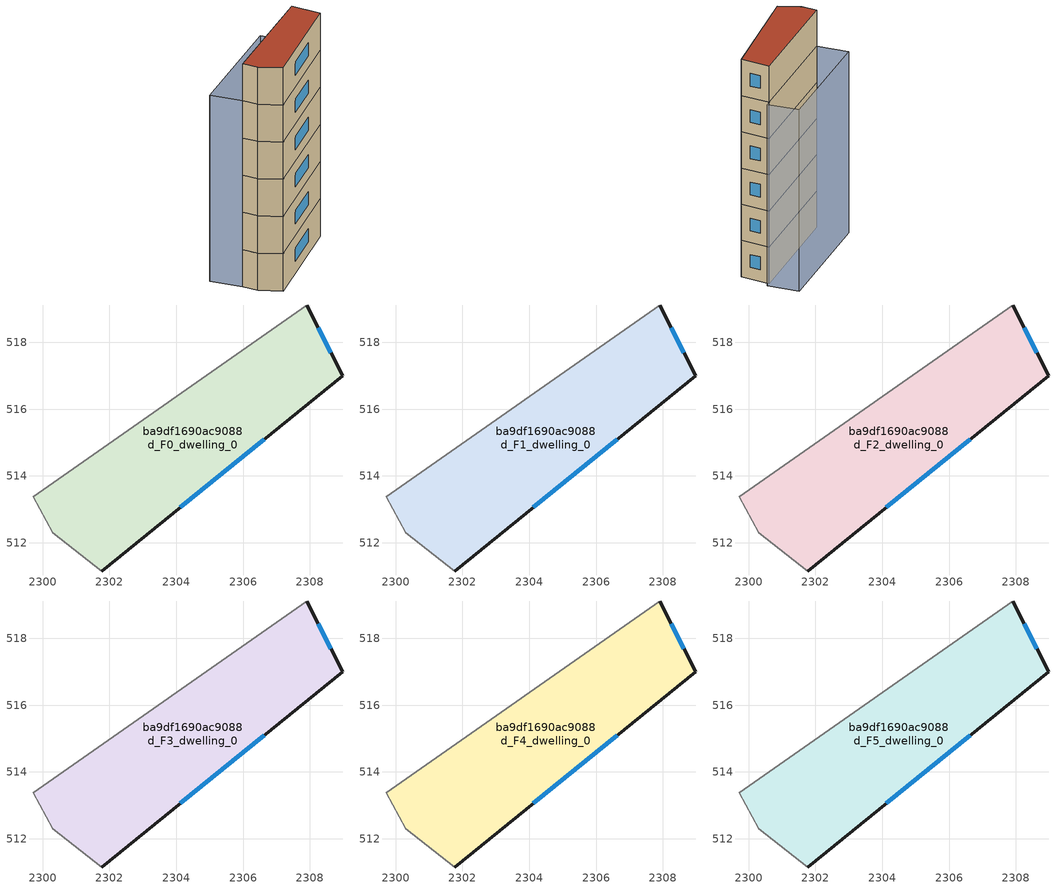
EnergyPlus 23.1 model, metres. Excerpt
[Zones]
ba9df1690ac9088d_F0_dwelling_0
 floor ground (EU_floor_Construction): 2307.91,519.12 2308.98,517 2301.77,511.16 2300.31,512.3 2299.72,513.38 z0
 wall outside (EU_wall_Construction): 2301.77,511.16 2308.98,517 2307.91,519.12 z0:3
 wall adiabatic (EU_wall_Construction): 2307.91,519.12 2299.72,513.38 2300.31,512.3 2301.77,511.16 z0:3
 window (EU_Window_Construction): 2304.11,513.06 2306.63,515.1 / 2308.63,517.69 2308.26,518.43 z0.98:2.02
ba9df1690ac9088d_F1_dwelling_0
 floor to ba9df1690ac9088d_F0_dwelling_0 (EU_floor_Construction): 2307.91,519.12 2308.98,517 2301.77,511.16 2300.31,512.3 2299.72,513.38 z3
 wall outside (EU_wall_Construction): 2301.77,511.16 2308.98,517 2307.91,519.12 z3:6
 wall adiabatic (EU_wall_Construction): 2307.91,519.12 2299.72,513.38 2300.31,512.3 2301.77,511.16 z3:6
 window (EU_Window_Construction): 2304.11,513.06 2306.63,515.1 / 2308.63,517.69 2308.26,518.43 z3.98:5.02
ba9df1690ac9088d_F2_dwelling_0
 floor to ba9df1690ac9088d_F1_dwelling_0 (EU_floor_Construction): 2307.91,519.12 2308.98,517 2301.77,511.16 2300.31,512.3 2299.72,513.38 z6
 wall outside (EU_wall_Construction): 2301.77,511.16 2308.98,517 2307.91,519.12 z6:9
 wall adiabatic (EU_wall_Construction): 2307.91,519.12 2299.72,513.38 2300.31,512.3 2301.77,511.16 z6:9
 window (EU_Window_Construction): 2304.11,513.06 2306.63,515.1 / 2308.63,517.69 2308.26,518.43 z6.98:8.02
ba9df1690ac9088d_F3_dwelling_0
 floor to ba9df1690ac9088d_F2_dwelling_0 (EU_floor_Construction): 2307.91,519.12 2308.98,517 2301.77,511.16 2300.31,512.3 2299.72,513.38 z9
 wall outside (EU_wall_Construction): 2301.77,511.16 2308.98,517 2307.91,519.12 z9:12
 wall adiabatic (EU_wall_Construction): 2307.91,519.12 2299.72,513.38 2300.31,512.3 2301.77,511.16 z9:12
 window (EU_Window_Construction): 2304.11,513.06 2306.63,515.1 / 2308.63,517.69 2308.26,518.43 z9.98:11.02
ba9df1690ac9088d_F4_dwelling_0
 floor to ba9df1690ac9088d_F3_dwelling_0 (EU_floor_Construction): 2307.91,519.12 2308.98,517 2301.77,511.16 2300.31,512.3 2299.72,513.38 z12
 wall outside (EU_wall_Construction): 2301.77,511.16 2308.98,517 2307.91,519.12 z12:15
 wall adiabatic (EU_wall_Construction): 2307.91,519.12 2299.72,513.38 2300.31,512.3 2301.77,511.16 z12:15
 window (EU_Window_Construction): 2304.11,513.06 2306.63,515.1 / 2308.63,517.69 2308.26,518.43 z12.98:14.02
ba9df1690ac9088d_F5_dwelling_0
 floor to ba9df1690ac9088d_F4_dwelling_0 (EU_floor_Construction): 2307.91,519.12 2308.98,517 2301.77,511.16 2300.31,512.3 2299.72,513.38 z15
 wall outside (EU_wall_Construction): 2301.77,511.16 2308.98,517 2307.91,519.12 z15:18
 wall adiabatic (EU_wall_Construction): 2307.91,519.12 2299.72,513.38 2300.31,512.3 2301.77,511.16 z15:18
 window (EU_Window_Construction): 2304.11,513.06 2306.63,515.1 / 2308.63,517.69 2308.26,518.43 z15.98:17.02
 roof outside (EU_roof_Construction): 2308.98,517 2307.91,519.12 2299.72,513.38 2300.31,512.3 2301.77,511.16 z18
shading: 2308.2,519.33 2299.72,513.38 / 2299.72,513.38 2298.27,515.46 / 2298.27,515.46 2306.75,521.41 / 2306.75,521.41 2308.2,519.33 z0:15
[Building]
EU S2 Campaign: North Axis=0; Terrain=City; Solar Distribution=FullExterior
[Site:Location]
Bologna: Latitude=44.5; Longitude=11.25; Time Zone=1; Elevation=37
[SizingPeriod:WeatherFileDays]
AnnualSizingPeriod: Begin Month=1; Begin Day of Month=1; End Month=12; End Day of Month=31; Day of Week for Start Day=Monday; Use Weather File Daylight Saving Period=No; Use Weather File Rain and Snow Indicators=No
[MATERIAL]
EU_InternalMass_Material: Roughness=MediumRough; Thickness=0.1; Conductivity=1; Density=1800; Specific Heat=900; Thermal Absorptance=0.9; Solar Absorptance=0.7; Visible Absorptance=0.7
[MATERIAL:NOMASS] Roughness=MediumRough; Thermal Absorptance=0.9; Solar Absorptance=0.7; Visible Absorptance=0.7
Name | Thermal Resistance
EU_wall_NoMass | 0.905828
EU_roof_NoMass | 0.37593
EU_floor_NoMass | 0.67114
[WINDOWMATERIAL:SIMPLEGLAZINGSYSTEM]
EU_Window_SimpleGlazing: UFactor=4.52486; Solar Heat Gain Coefficient=0.85; Visible Transmittance=0.85
[CONSTRUCTION]
EU_wall_Construction: EU_wall_NoMass
EU_roof_Construction: EU_roof_NoMass
EU_floor_Construction: EU_floor_NoMass
EU_Window_Construction: EU_Window_SimpleGlazing
EU_InternalMass_Construction: EU_InternalMass_Material
[ZONE] Type=1; Multiplier=1; Ceiling Height=autocalculate; Floor Area=autocalculate; Part of Total Floor Area=Yes
Name | Volume
ba9df1690ac9088d_F0_dwelling_0 | 78.5559
ba9df1690ac9088d_F1_dwelling_0; ba9df1690ac9088d_F2_dwelling_0; ba9df1690ac9088d_F3_dwelling_0; ba9df1690ac9088d_F4_dwelling_0; ba9df1690ac9088d_F5_dwelling_0 | 78.5552
[INTERNALMASS] Construction=EU_InternalMass_Construction; Surface Area=26.185
Name | Zone or ZoneList
ba9df1690ac9088d_F0_dwelling_0_EU_InternalMass | ba9df1690ac9088d_F0_dwelling_0
ba9df1690ac9088d_F1_dwelling_0_EU_InternalMass | ba9df1690ac9088d_F1_dwelling_0
ba9df1690ac9088d_F2_dwelling_0_EU_InternalMass | ba9df1690ac9088d_F2_dwelling_0
ba9df1690ac9088d_F3_dwelling_0_EU_InternalMass | ba9df1690ac9088d_F3_dwelling_0
ba9df1690ac9088d_F4_dwelling_0_EU_InternalMass | ba9df1690ac9088d_F4_dwelling_0
ba9df1690ac9088d_F5_dwelling_0_EU_InternalMass | ba9df1690ac9088d_F5_dwelling_0
[OTHEREQUIPMENT] Fuel Type=Electricity; Design Level Calculation Method=Watts/Area; Power per Zone Floor Area=1; Fraction Latent=0; Fraction Radiant=0; Fraction Lost=0; Carbon Dioxide Generation Rate=0; EndUse Subcategory=EU_Step8_InternalGains
Name | Zone or ZoneList or Space or SpaceList | Schedule
EU_Step8_InternalGain_ba9df1690ac9088d_F0_dwelling_0_f000 | ba9df1690ac9088d_F0_dwelling_0 | EU_Step8_GainSchedule_ba9df1690ac9088d_F0_dwelling_0_f000
EU_Step8_InternalGain_ba9df1690ac9088d_F1_dwelling_0_f000 | ba9df1690ac9088d_F1_dwelling_0 | EU_Step8_GainSchedule_ba9df1690ac9088d_F1_dwelling_0_f000
EU_Step8_InternalGain_ba9df1690ac9088d_F2_dwelling_0_f000 | ba9df1690ac9088d_F2_dwelling_0 | EU_Step8_GainSchedule_ba9df1690ac9088d_F2_dwelling_0_f000
EU_Step8_InternalGain_ba9df1690ac9088d_F3_dwelling_0_f000 | ba9df1690ac9088d_F3_dwelling_0 | EU_Step8_GainSchedule_ba9df1690ac9088d_F3_dwelling_0_f000
EU_Step8_InternalGain_ba9df1690ac9088d_F4_dwelling_0_f000 | ba9df1690ac9088d_F4_dwelling_0 | EU_Step8_GainSchedule_ba9df1690ac9088d_F4_dwelling_0_f000
EU_Step8_InternalGain_ba9df1690ac9088d_F5_dwelling_0_f000 | ba9df1690ac9088d_F5_dwelling_0 | EU_Step8_GainSchedule_ba9df1690ac9088d_F5_dwelling_0_f000
[ZONEVENTILATION:DESIGNFLOWRATE] Schedule=EU_AlwaysOn; Design Flow Rate Calculation Method=AirChanges/Hour; Air Changes per Hour=0.73129; Ventilation Type=Natural; Fan Pressure Rise=0; Fan Total Efficiency=1; Constant Term Coefficient=1; Temperature Term Coefficient=0; Velocity Term Coefficient=0; Velocity Squared Term Coefficient=0; Minimum Indoor Temperature=-100; Maximum Indoor Temperature=100; Delta Temperature=-100; Minimum Outdoor Temperature=-100; Maximum Outdoor Temperature=100; Maximum Wind Speed=40
Name | Zone or ZoneList or Space or SpaceList
EU_ConstantAir_ba9df1690ac9088d_F0_dwelling_0 | ba9df1690ac9088d_F0_dwelling_0
EU_ConstantAir_ba9df1690ac9088d_F1_dwelling_0 | ba9df1690ac9088d_F1_dwelling_0
EU_ConstantAir_ba9df1690ac9088d_F2_dwelling_0 | ba9df1690ac9088d_F2_dwelling_0
EU_ConstantAir_ba9df1690ac9088d_F3_dwelling_0 | ba9df1690ac9088d_F3_dwelling_0
EU_ConstantAir_ba9df1690ac9088d_F4_dwelling_0 | ba9df1690ac9088d_F4_dwelling_0
EU_ConstantAir_ba9df1690ac9088d_F5_dwelling_0 | ba9df1690ac9088d_F5_dwelling_0
[HVACTEMPLATE:THERMOSTAT] Constant Heating Setpoint=20; Constant Cooling Setpoint=50
EU_HeatOnly_ba9df1690ac9088d_F0_dwelling_0; EU_HeatOnly_ba9df1690ac9088d_F1_dwelling_0; EU_HeatOnly_ba9df1690ac9088d_F2_dwelling_0; EU_HeatOnly_ba9df1690ac9088d_F3_dwelling_0; EU_HeatOnly_ba9df1690ac9088d_F4_dwelling_0; EU_HeatOnly_ba9df1690ac9088d_F5_dwelling_0
[HVACTEMPLATE:ZONE:IDEALLOADSAIRSYSTEM] System Availability Schedule=EU_AlwaysOn; Maximum Heating Supply Air Temperature=50; Minimum Cooling Supply Air Temperature=13; Maximum Heating Supply Air Humidity Ratio=0.0156; Minimum Cooling Supply Air Humidity Ratio=0.0077; Heating Limit=NoLimit; Cooling Limit=NoLimit; Heating Availability Schedule=EU_AlwaysOn; Cooling Availability Schedule=EU_CoolingOff; Dehumidification Control Type=ConstantSensibleHeatRatio; Cooling Sensible Heat Ratio=0.7; Dehumidification Setpoint=60; Humidification Control Type=None; Humidification Setpoint=30; Outdoor Air Method=None; Outdoor Air Flow Rate per Person=0.00944; Outdoor Air Flow Rate per Zone Floor Area=0; Outdoor Air Flow Rate per Zone=0; Demand Controlled Ventilation Type=None; Outdoor Air Economizer Type=NoEconomizer; Heat Recovery Type=None; Sensible Heat Recovery Effectiveness=0.7; Latent Heat Recovery Effectiveness=0.65
Name | Template Thermostat
ba9df1690ac9088d_F0_dwelling_0 | EU_HeatOnly_ba9df1690ac9088d_F0_dwelling_0
ba9df1690ac9088d_F1_dwelling_0 | EU_HeatOnly_ba9df1690ac9088d_F1_dwelling_0
ba9df1690ac9088d_F2_dwelling_0 | EU_HeatOnly_ba9df1690ac9088d_F2_dwelling_0
ba9df1690ac9088d_F3_dwelling_0 | EU_HeatOnly_ba9df1690ac9088d_F3_dwelling_0
ba9df1690ac9088d_F4_dwelling_0 | EU_HeatOnly_ba9df1690ac9088d_F4_dwelling_0
ba9df1690ac9088d_F5_dwelling_0 | EU_HeatOnly_ba9df1690ac9088d_F5_dwelling_0
[SIZING:ZONE] Zone Cooling Design Supply Air Temperature Input Method=SupplyAirTemperature; Zone Cooling Design Supply Air Temperature=13; Zone Heating Design Supply Air Temperature Input Method=SupplyAirTemperature; Zone Heating Design Supply Air Temperature=50; Zone Cooling Design Supply Air Humidity Ratio=0.008; Zone Heating Design Supply Air Humidity Ratio=0.008; Cooling Design Air Flow Method=DesignDay; Cooling Design Air Flow Rate=0; Cooling Minimum Air Flow per Zone Floor Area=0.000762; Cooling Minimum Air Flow=0; Cooling Minimum Air Flow Fraction=0.2; Heating Design Air Flow Method=DesignDay; Heating Design Air Flow Rate=0; Heating Maximum Air Flow per Zone Floor Area=0.002032; Heating Maximum Air Flow=0.141576; Heating Maximum Air Flow Fraction=0.3; Account for Dedicated Outdoor Air System=No; Dedicated Outdoor Air System Control Strategy=NeutralSupplyAir; Dedicated Outdoor Air Low Setpoint Temperature for Design=autosize; Dedicated Outdoor Air High Setpoint Temperature for Design=autosize; Zone Load Sizing Method=Sensible Load Only No Latent Load; Zone Latent Cooling Design Supply Air Humidity Ratio Input Method=HumidityRatioDifference; Zone Cooling Design Supply Air Humidity Ratio Difference=0.005; Zone Latent Heating Design Supply Air Humidity Ratio Input Method=HumidityRatioDifference; Zone Humidification Design Supply Air Humidity Ratio Difference=0.005
ba9df1690ac9088d_F0_dwelling_0; ba9df1690ac9088d_F1_dwelling_0; ba9df1690ac9088d_F2_dwelling_0; ba9df1690ac9088d_F3_dwelling_0; ba9df1690ac9088d_F4_dwelling_0; ba9df1690ac9088d_F5_dwelling_0
[SCHEDULE:CONSTANT]
Name | Hourly Value
EU_AlwaysOn | 1
EU_CoolingOff | 0
[SCHEDULE:FILE] Column Number=1; Rows to Skip at Top=0; Number of Hours of Data=8760; Column Separator=Comma; Interpolate to Timestep=No; Minutes per Item=60; Adjust Schedule for Daylight Savings=Yes
Name | File
EU_Step8_GainSchedule_ba9df1690ac9088d_F0_dwelling_0_f000 | ../../schedules/ba9df1690ac9088d/ba9df1690ac9088d_F0_dwelling_0_f000_gain.csv
EU_Step8_GainSchedule_ba9df1690ac9088d_F1_dwelling_0_f000 | ../../schedules/ba9df1690ac9088d/ba9df1690ac9088d_F1_dwelling_0_f000_gain.csv
EU_Step8_GainSchedule_ba9df1690ac9088d_F2_dwelling_0_f000 | ../../schedules/ba9df1690ac9088d/ba9df1690ac9088d_F2_dwelling_0_f000_gain.csv
EU_Step8_GainSchedule_ba9df1690ac9088d_F3_dwelling_0_f000 | ../../schedules/ba9df1690ac9088d/ba9df1690ac9088d_F3_dwelling_0_f000_gain.csv
EU_Step8_GainSchedule_ba9df1690ac9088d_F4_dwelling_0_f000 | ../../schedules/ba9df1690ac9088d/ba9df1690ac9088d_F4_dwelling_0_f000_gain.csv
EU_Step8_GainSchedule_ba9df1690ac9088d_F5_dwelling_0_f000 | ../../schedules/ba9df1690ac9088d/ba9df1690ac9088d_F5_dwelling_0_f000_gain.csv
